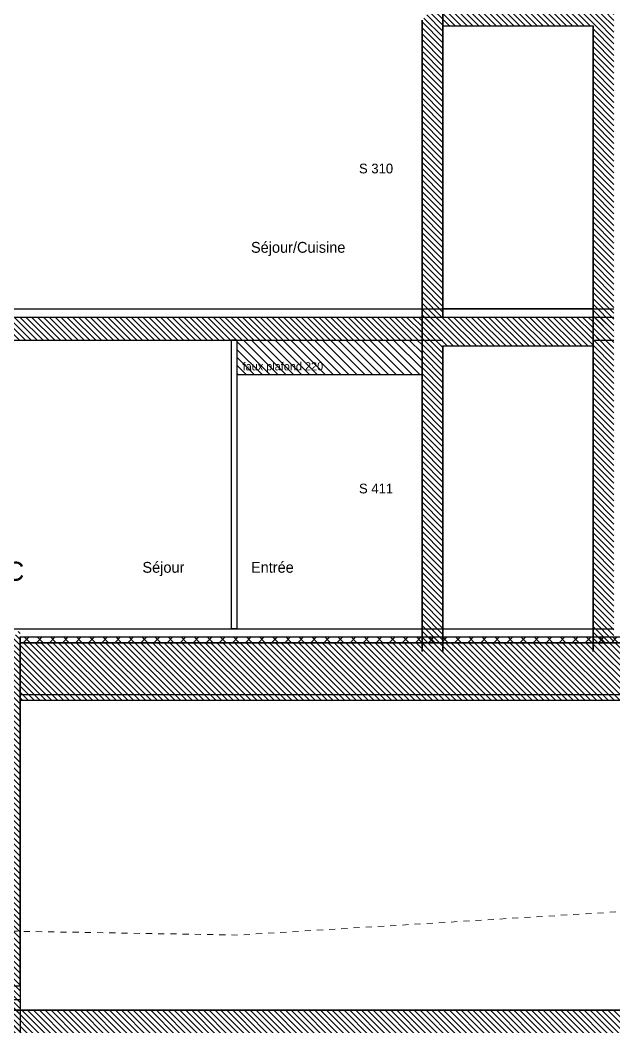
# Model space of a CAD drawing. Header units: centimetres. Extents: x -35664 to 50682, y -23001 to 23705.
# Drawn here: x 46488 to 47002, y -16112 to -15241 of the extents above; entities that cross this region are included whole.
import ezdxf

# ---------------------------------------------------------------- set-up
doc = ezdxf.new("R2010")
doc.units = ezdxf.units.CM
doc.linetypes.add('VW-01', pattern=[0.41656, 0.20828, -0.20828])
for name, color, linetype in [('B Faux plafonds', 9, 'Continuous'), ('B Faux plafonds_Hatch', 9, 'Continuous'), ('B GÈnÈral_Hatch', 252, 'Continuous'), ('B Général', 252, 'Continuous'), ('C ANNOTATIONS-cotation', 252, 'Continuous'), ('C ANNOTATIONS-prestations', 252, 'Continuous'), ('C ANNOTATIONS-texte', 252, 'Continuous'), ('prlm-Coupe', 252, 'Continuous')]:
    doc.layers.add(name, color=color, linetype=linetype)
doc.styles.add('Eurostile', font='Eurosti.TTF')
doc.styles.add('Eurostile (italic)', font='Eurostib.TTF')
pattern_1 = [(45, (0, 0), (2.425347222222122, -2.645833333333339), [])]

# ---------------------------------------------------------------- blocks, each defined once
blk = doc.blocks.new('B 90.Groupe-505-1')
at = {"layer": 'B GÈnÈral_Hatch', "linetype": 'Continuous'}
h = blk.add_hatch(dxfattribs=at)
h.set_pattern_fill('02_ISOLANT', color=256, style=0, pattern_type=2)
h.set_pattern_definition([(44.99999999999999, (0, 0), (-5.656854249492381, 5.656854249492381), []), (135, (0, 0), (5.65685424949238, 5.656854249492379), [])])
h.paths.add_polyline_path([(16806.06023734362, 3786.444989627198), (16806.06023734362, 4883.388904138975), (16811.06023734362, 4883.388904138975), (16811.06023734362, 3786.444989627198)])
at = {"layer": 'B GÈnÈral_Hatch', "linetype": 'Continuous', "lineweight": 18}
h = blk.add_hatch(dxfattribs=at)
h.set_pattern_fill('50_BETON', color=256, style=0, pattern_type=2)
h.set_pattern_definition(pattern_1)
h.paths.add_polyline_path([(17129.06023715914, 3776.444989626189), (17152.06023715914, 3776.444989624851), (17152.06023722364, 4884.388904798941), (17129.06023722364, 4884.388904800398)])
h = blk.add_hatch(dxfattribs=at)
h.set_pattern_fill('50_BETON', color=256, style=0, pattern_type=2)
h.set_pattern_definition(pattern_1)
h.paths.add_polyline_path([(16834.06023735894, 4460.388904797134), (16886.06023735894, 4460.388904797257), (16886.06023735894, 4380.388904865453), (16861.06023735894, 4380.388904865453), (16861.06023735894, 3786.444989627204), (16811.06023735894, 3786.444989627204), (16811.06023735894, 4460.388904797257)])
h = blk.add_hatch(dxfattribs=at)
h.set_pattern_fill('50_BETON', color=256, style=0, pattern_type=2)
h.set_pattern_definition(pattern_1)
h.paths.add_polyline_path([(16818.56023735769, 4300.3400734735), (16252.06023729458, 4300.340073473501), (16277.06023729139, 4282.340073473501), (16818.56023735769, 4282.3400734735)])
h = blk.add_hatch(dxfattribs=at)
h.set_pattern_fill('50_BETON', color=256, style=0, pattern_type=2)
h.set_pattern_definition(pattern_1)
h.paths.add_polyline_path([(16277.0602372914, 4282.340073473501), (16252.0602372914, 4300.340073473501), (16252.0602372914, 4152.323059494473), (16277.0602372914, 4152.323059494473)])
h = blk.add_hatch(dxfattribs=at)
h.set_pattern_fill('50_BETON', color=256, style=0, pattern_type=2)
h.set_pattern_definition(pattern_1)
h.paths.add_polyline_path([(16529.06023733802, 4282.3400734735), (16549.06023733802, 4282.3400734735), (16549.06023733802, 4300.340073472025), (16529.06023733802, 4300.340073472025)])
h = blk.add_hatch(dxfattribs=at)
h.set_pattern_fill('50_BETON', color=256, style=0, pattern_type=2)
h.set_pattern_definition(pattern_1)
h.paths.add_polyline_path([(16529.06023733802, 4152.323059494472), (16554.06023733802, 4152.323059494472), (16554.06023733802, 4282.3400734735), (16529.06023733802, 4282.3400734735)])
h = blk.add_hatch(dxfattribs=at)
h.set_pattern_fill('50_BETON', color=256, style=0, pattern_type=2)
h.set_pattern_definition(pattern_1)
h.paths.add_polyline_path([(16529.06023733802, 4282.3400734735), (16554.06023733802, 4282.3400734735), (16554.06023733802, 4282.340073473501), (16529.06023733802, 4282.340073473501)])
h = blk.add_hatch(dxfattribs=at)
h.set_pattern_fill('50_BETON', color=256, style=0, pattern_type=2)
h.set_pattern_definition(pattern_1)
h.paths.add_polyline_path([(16529.06023733802, 4282.340073472025), (16549.06023733802, 4282.340073472025), (16549.06023733802, 4282.3400734735), (16529.06023733802, 4282.3400734735)])
h = blk.add_hatch(dxfattribs=at)
h.set_pattern_fill('50_BETON', color=256, style=0, pattern_type=2)
h.set_pattern_definition(pattern_1)
h.paths.add_polyline_path([(16818.56023735692, 4152.323059494472), (16252.06023729458, 4152.323059494473), (16272.06023729458, 4134.323059494473), (16818.56023735692, 4134.323059494472)])
h = blk.add_hatch(dxfattribs=at)
h.set_pattern_fill('50_BETON', color=256, style=0, pattern_type=2)
h.set_pattern_definition(pattern_1)
h.paths.add_polyline_path([(16529.06023733802, 4134.323059494472), (16549.06023733802, 4134.323059494472), (16549.06023733802, 4152.323059494472), (16529.06023733802, 4152.323059494472)])
h = blk.add_hatch(dxfattribs=at)
h.set_pattern_fill('50_BETON', color=256, style=0, pattern_type=2)
h.set_pattern_definition(pattern_1)
h.paths.add_polyline_path([(16529.06023733802, 4134.323059494472), (16529.06023733802, 3541.388913184687), (16549.06023733802, 3541.388913184687), (16549.06023733802, 4134.323059494472)])
h = blk.add_hatch(dxfattribs=at)
h.set_pattern_fill('50_BETON', color=256, style=0, pattern_type=2)
h.set_pattern_definition(pattern_1)
h.paths.add_polyline_path([(16529.06023733802, 4134.323059494472), (16549.06023733802, 4134.323059494472), (16549.06023733802, 4134.323059494473), (16529.06023733802, 4134.323059494473)])
h = blk.add_hatch(dxfattribs=at)
h.set_pattern_fill('50_BETON', color=256, style=0, pattern_type=2)
h.set_pattern_definition(pattern_1)
h.paths.add_polyline_path([(17088.06023738576, 3766.444989627199), (17108.06023738577, 3786.444989627199), (16799.06023734362, 3786.444989627199), (16826.06023734362, 3766.444989627199)])
h = blk.add_hatch(dxfattribs=at)
h.set_pattern_fill('50_BETON', color=256, style=0, pattern_type=2)
h.set_pattern_definition(pattern_1)
h.paths.add_polyline_path([(17108.06023738571, 3786.444989627253), (17088.06023738571, 3766.444989627251), (17088.06023738571, 3263.388904927539), (17108.06023738571, 3247.388904927834)])
h = blk.add_hatch(dxfattribs=at)
h.set_pattern_fill('50_BETON', color=256, style=0, pattern_type=2)
h.set_pattern_definition(pattern_1)
h.paths.add_polyline_path([(17108.0602373857, 3736.444989627204), (17108.0602373857, 3786.444989627204), (17189.0602374119, 3786.444989627204), (17189.0602374119, 3736.444989627204)])
at = {"layer": 'B GÈnÈral_Hatch'}
blk.add_lwpolyline([(17027.06023734368, 4884.388904589031), (16841.06023735894, 4884.388904785258), (16841.06023735605, 4460.388904797257), (16881.06023735895, 4460.388904797257), (16881.06023735894, 4380.388904865453), (16856.06023735894, 4380.388904865453), (16856.06023735894, 3786.444989725322), (17120.06023738571, 3786.444989627207), (17120.06023738572, 3272.29060728318), (17429.06023735692, 3272.290607283183), (17429.06023735692, 4884.388904781516), (17378.06023734637, 4884.388904781517), (17378.06023734637, 5425.388905873346), (17027.06023734366, 5425.388905873347)], close=True, dxfattribs=at)
at = {"layer": 'B Général', "linetype": 'Continuous', "lineweight": 35}
for p, q in [((17129.06023715914, 3776.444989626189), (17129.06023722364, 4884.388904800398)), ((16277.0602372914, 4282.340073473501), (16818.56023735769, 4282.3400734735)), ((16522.06023733802, 4152.323059494472), (16522.06023733802, 4282.3400734735)), ((16277.0602372914, 4152.323059494473), (16252.06023729458, 4152.323059494473)), ((16277.0602372914, 4152.323059494473), (16522.06023733802, 4152.323059494473)), ((16522.06023733802, 4152.323059494473), (16529.06023733802, 4152.323059494473)), ((16554.06023733802, 4152.323059494472), (16818.56023735692, 4152.323059494472)), ((16272.06023729458, 4134.323059494473), (16818.56023735692, 4134.323059494472)), ((16806.06023734362, 3786.4449896272), (17108.06023738566, 3786.4449896272))]:
    blk.add_line(p, q, dxfattribs=at)
at = {"layer": 'B Général', "linetype": 'Continuous'}
for p, q in [((17129.06023715914, 3776.444989626189), (17129.06023722364, 4884.388904800399)), ((16806.06023735894, 4282.3400734735), (16806.06023735894, 4460.388904797257)), ((16522.06023733802, 4282.3400734735), (16522.06023733802, 4300.340073472025)), ((16522.06023733802, 4282.3400734735), (16522.06023733802, 4300.340073472025)), ((16529.06023733802, 4282.3400734735), (16529.06023733802, 4300.340073472025)), ((16549.06023733802, 4282.3400734735), (16549.06023733802, 4300.340073472025)), ((16549.06023733802, 4282.3400734735), (16549.06023733802, 4300.340073472025)), ((16799.06023734362, 4282.3400734735), (16799.06023734362, 4300.3400734735)), ((16799.06023734362, 4282.3400734735), (16799.06023734362, 4300.3400734735)), ((16806.06023734362, 4282.3400734735), (16806.06023734362, 4300.3400734735)), ((16806.06023734362, 4282.3400734735), (16806.06023734362, 4300.3400734735)), ((16277.0602372914, 4282.340073473501), (16522.06023733802, 4282.340073473501)), ((16277.0602372914, 4152.323059494473), (16277.0602372914, 4282.340073473501)), ((16277.0602372914, 4152.323059494473), (16277.0602372914, 4282.340073473501)), ((16522.06023733802, 4152.323059494472), (16522.06023733802, 4282.3400734735)), ((16522.06023733802, 4282.340073472025), (16522.06023733802, 4282.3400734735)), ((16522.06023733802, 4282.340073472025), (16522.06023733802, 4282.3400734735)), ((16529.06023733802, 4152.323059494472), (16529.06023733802, 4282.3400734735)), ((16529.06023733802, 4282.340073472025), (16529.06023733802, 4282.3400734735)), ((16549.06023733802, 4282.340073472025), (16549.06023733802, 4282.3400734735)), ((16549.06023733802, 4282.340073472025), (16549.06023733802, 4282.3400734735)), ((16554.06023733802, 4152.323059494472), (16554.06023733802, 4282.3400734735)), ((16554.06023733802, 4152.323059494472), (16554.06023733802, 4282.3400734735)), ((16554.06023733802, 4282.3400734735), (16818.56023735769, 4282.3400734735)), ((16799.06023734362, 4152.323059494472), (16799.06023734362, 4282.3400734735)), ((16799.06023734362, 4152.323059494472), (16799.06023734362, 4282.3400734735)), ((16806.06023734362, 4152.323059494472), (16806.06023734362, 4282.3400734735)), ((16806.06023734362, 4152.323059494472), (16806.06023734362, 4282.3400734735)), ((16806.06023735894, 4134.323059494472), (16806.06023735894, 4282.3400734735)), ((16277.0602372914, 4152.323059494473), (16522.06023733802, 4152.323059494473)), ((16522.06023733802, 4134.323059494472), (16522.06023733802, 4152.323059494472)), ((16522.06023733802, 4134.323059494472), (16522.06023733802, 4152.323059494472)), ((16529.06023733802, 4134.323059494472), (16529.06023733802, 4152.323059494472)), ((16549.06023733802, 4134.323059494472), (16549.06023733802, 4152.323059494472)), ((16549.06023733802, 4134.323059494472), (16549.06023733802, 4152.323059494472)), ((16554.06023733802, 4152.323059494472), (16818.56023735692, 4152.323059494472)), ((16799.06023734362, 4134.323059494472), (16799.06023734362, 4152.323059494472)), ((16799.06023734362, 4134.323059494472), (16799.06023734362, 4152.323059494472)), ((16806.06023734362, 4134.323059494472), (16806.06023734362, 4152.323059494472)), ((16806.06023734362, 4134.323059494472), (16806.06023734362, 4152.323059494472)), ((16272.06023729458, 4134.323059494473), (16522.06023733802, 4134.323059494473)), ((16522.06023733802, 3551.388913184604), (16522.06023733802, 4134.323059494472)), ((16522.06023733802, 3551.388913184604), (16522.06023733802, 4134.323059494472)), ((16529.06023733802, 3551.388913184686), (16529.06023733802, 4134.323059494472)), ((16549.06023733802, 3551.388913184767), (16549.06023733802, 4134.323059494472)), ((16549.06023733802, 3551.388913184767), (16549.06023733802, 4134.323059494472)), ((16549.06023733802, 4134.323059494472), (16818.56023735692, 4134.323059494472)), ((16799.06023734362, 3786.4449896272), (16799.06023734362, 4134.323059494472)), ((16799.06023734362, 3786.4449896272), (16799.06023734362, 4134.323059494472)), ((16806.06023734362, 3786.444989627199), (16806.06023734362, 4134.323059494472)), ((16806.06023734362, 3786.444989627199), (16806.06023734362, 4134.323059494472)), ((16799.06023734362, 3551.388913184685), (16799.06023734362, 3786.444989627199)), ((16799.06023734362, 3551.388913184685), (16799.06023734362, 3786.444989627199)), ((16806.06023734362, 3786.4449896272), (17108.06023738566, 3786.4449896272))]:
    blk.add_line(p, q, dxfattribs=at)
at = {"layer": 'B Général', "linetype": 'Continuous', "flags": 128}
for points in [[(16806.06023734362, 3786.444989627198), (16806.06023734362, 4883.388904138975), (16811.06023734362, 4883.388904138975), (16811.06023734362, 3786.444989627198)], [(17108.0602373857, 3736.444989627204), (17108.0602373857, 3786.444989627204), (17189.0602374119, 3786.444989627204), (17189.0602374119, 3736.444989627204)]]:
    blk.add_lwpolyline(points, close=True, dxfattribs=at)
blk.add_lwpolyline([(16834.06023735894, 4460.388904797134), (16886.06023735894, 4460.388904797257), (16886.06023735894, 4380.388904865453), (16861.06023735894, 4380.388904865453), (16861.06023735894, 3786.444989627204), (16811.06023735894, 3786.444989627204), (16811.06023735894, 4460.388904797257)], dxfattribs=at)
at = {"layer": 'C ANNOTATIONS-cotation', "insert": (16740.88840774984, 3742.312867132674), "char_height": 16.44688585069445, "attachment_point": 1, "rotation": 90.00001724896485, "line_spacing_factor": 0.8954527788573647, "style": 'Eurostile'}
blk.add_mtext('RDC', dxfattribs=at)
blk = doc.blocks.new('A$C373B78D5')
at = {"layer": 'B Faux plafonds_Hatch', "linetype": 'Continuous'}
h = blk.add_hatch(dxfattribs=at)
h.set_pattern_fill('F_P__SOFFITE', color=256, angle=-90.00000000000001, style=0, pattern_type=2)
h.set_pattern_definition([(315, (19590.20941946733, 18504.02226567748), (3.307291666666667, 3.527777777777778), [])])
h.paths.add_polyline_path([(23564.41072788405, 1954.962028339458), (23724.31199285069, 1954.962028339458), (23724.31199285069, 1924.962028297366), (23564.41072788405, 1924.962028297366)])
at = {"layer": 'B Faux plafonds', "linetype": 'Continuous', "flags": 128}
blk.add_lwpolyline([(23564.41072788405, 1954.962028339458), (23724.31199285069, 1954.962028339458), (23724.31199285069, 1924.962028297366), (23564.41072788405, 1924.962028297366)], close=True, dxfattribs=at)
at = {"layer": 'B Général', "linetype": 'Continuous'}
for p, q in [((23559.41072788405, 1704.962028333859), (23559.41072788405, 1954.962028339458)), ((23564.41072788405, 1954.962028339458), (23559.41072788405, 1954.962028339458)), ((23559.41072788405, 1704.962028333859), (23559.41072788405, 1954.962028339458)), ((23564.41072788405, 1704.962028333859), (23564.41072788405, 1954.962028339458)), ((23564.41072788405, 1704.962028333859), (23564.41072788405, 1954.962028339458)), ((23564.41072788405, 1704.962028333859), (23559.41072788405, 1704.962028333859))]:
    blk.add_line(p, q, dxfattribs=at)
at = {"layer": 'B Général', "linetype": 'VW-01', "lineweight": 18, "ltscale": 25.4, "flags": 128}
blk.add_lwpolyline([(19818.98893335622, 1365.962028266418), (20148.34495642553, 1365.962028266418), (20927.25946536064, 1422.96202828423), (21397.88546687213, 1420.962028294987), (22133.98893276269, 1456.96202831182), (22857.98893276214, 1480.962028328373), (23210.00274129038, 1445.962028336406), (23565.57027800178, 1439.962028344533), (24235.3061296802, 1480.962028359852), (24954.48121995024, 1494.962028376292), (25113.43941277744, 1515.962028379923), (25363.71542178278, 1510.962028385649)], dxfattribs=at)
at = {"layer": 'B Général', "rotation": 270}
blk.add_blockref('B 90.Groupe-505-1', (19589.98893335622, 18504.02226567748), dxfattribs=at)
at = {"layer": 'B Général', "char_height": 8.4583984375, "attachment_point": 2, "line_spacing_factor": 0.8954527788573652, "style": 'Eurostile'}
for s, insert in [('S 310', (23684.48893335622, 2107.734164135607)), ('S 411', (23684.48893335622, 1830.73416411498))]:
    blk.add_mtext(s, dxfattribs=dict(at, insert=insert))
at = {"layer": 'C ANNOTATIONS-prestations', "insert": (23568.98893335622, 1935.799834151236), "char_height": 7.048665364583333, "attachment_point": 1, "line_spacing_factor": 0.8954527788573651, "style": 'Eurostile (italic)'}
blk.add_mtext('faux plafond 220', dxfattribs=at)
at = {"layer": 'C ANNOTATIONS-texte', "char_height": 9.39822048611111, "attachment_point": 1, "rotation": 1.7248964840874308e-05, "line_spacing_factor": 0.895452778857365, "style": 'Eurostile'}
for s, insert in [('Séjour/Cuisine', (23576.24874464954, 2039.967138953165)), ('Séjour', (23482.28151693622, 1762.967138947566)), ('Entrée', (23576.24874464954, 1762.967138947566))]:
    blk.add_mtext(s, dxfattribs=dict(at, insert=insert))

msp = doc.modelspace()

# ---------------------------------------------------------------- block references
at = {"layer": 'prlm-Coupe'}
msp.add_blockref('A$C373B78D5', (23111.6231628971, -17472.85068959289), dxfattribs=at)

doc.saveas('drawing.dxf')
